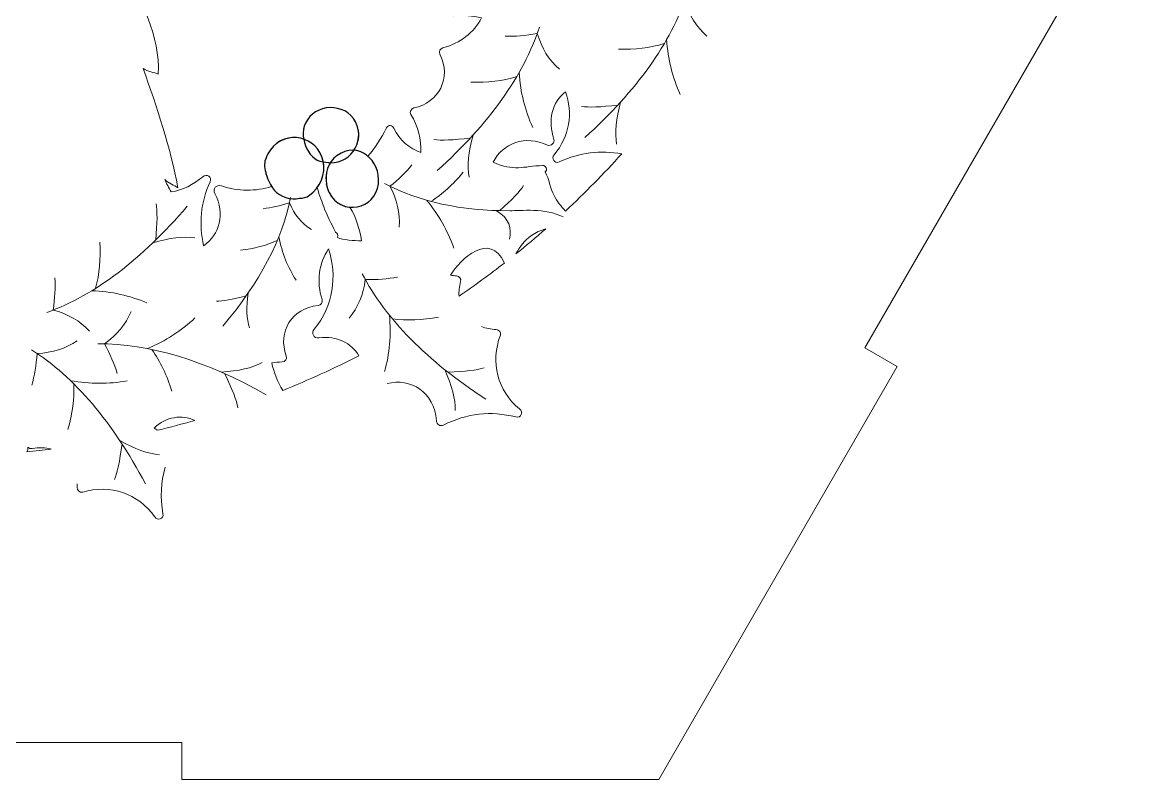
# Model space of a CAD drawing. Header units: millimetres. Extents: x -1983 to 1983, y -412 to 412.
# Drawn here: x 1718.3 to 1809, y 206.1 to 267.2 of the extents above; entities that cross this region are included whole.
import ezdxf

# ---------------------------------------------------------------- set-up
doc = ezdxf.new("R2010")
doc.units = ezdxf.units.MM
doc.header["$MEASUREMENT"] = 0
doc.layers.add('Camada 1', color=7, linetype='Continuous')

msp = doc.modelspace()

# ---------------------------------------------------------------- linework, layer by layer
at = {"layer": 'Camada 1', "color": 250, "lineweight": 9}
for points, knots in [([(1769.6433, 206.0891), (1769.6433, 206.0891), (1788.8883, 239.4223), (1788.8883, 239.4223), (1788.8883, 239.4223), (1788.8883, 239.4223), (1786.2903, 240.9223), (1786.2903, 240.9223), (1786.2903, 240.9223), (1786.2903, 240.9223), (1805.5353, 274.2557), (1805.5353, 274.2557), (1805.5353, 274.2557), (1805.5353, 274.2557), (1808.1333, 272.7557), (1808.1333, 272.7557), (1808.1333, 272.7557), (1808.1333, 272.7557), (1827.3784, 306.089), (1827.3784, 306.089), (1827.3784, 306.089), (1827.3784, 306.089), (1808.1333, 339.4223), (1808.1333, 339.4223), (1808.1333, 339.4223), (1808.1333, 339.4223), (1805.5353, 337.9223), (1805.5353, 337.9223), (1805.5353, 337.9223), (1805.5353, 337.9223), (1786.2903, 371.2556), (1786.2903, 371.2556), (1786.2903, 371.2556), (1786.2903, 371.2556), (1788.8883, 372.7556), (1788.8883, 372.7556), (1788.8883, 372.7556), (1788.8883, 372.7556), (1769.6433, 406.0889), (1769.6433, 406.0889), (1769.6433, 406.0889), (1769.6433, 406.0889), (1731.1534, 406.0889), (1731.1534, 406.0889), (1731.1534, 406.0889), (1731.1534, 406.0889), (1731.1534, 403.0889), (1731.1534, 403.0889), (1731.1534, 403.0889), (1731.1534, 403.0889), (1692.6634, 403.0889), (1692.6634, 403.0889), (1692.6634, 403.0889), (1692.6634, 403.0889), (1692.6634, 406.0889), (1692.6634, 406.0889), (1692.6634, 406.0889), (1692.6634, 406.0889), (1654.1734, 406.0889), (1654.1734, 406.0889), (1654.1734, 406.0889), (1654.1734, 406.0889), (1634.9285, 372.7556), (1634.9285, 372.7556), (1634.9285, 372.7556), (1634.9285, 372.7556), (1637.5265, 371.2556), (1637.5265, 371.2556), (1637.5265, 371.2556), (1637.5265, 371.2556), (1618.2815, 337.9223), (1618.2815, 337.9223), (1618.2815, 337.9223), (1618.2815, 337.9223), (1615.6835, 339.4223), (1615.6835, 339.4223), (1615.6835, 339.4223), (1615.6835, 339.4223), (1596.4384, 306.089), (1596.4384, 306.089), (1596.4384, 306.089), (1596.4384, 306.089), (1615.6835, 272.7557), (1615.6835, 272.7557), (1615.6835, 272.7557), (1615.6835, 272.7557), (1618.2815, 274.2557), (1618.2815, 274.2557), (1618.2815, 274.2557), (1618.2815, 274.2557), (1637.5265, 240.9223), (1637.5265, 240.9223), (1637.5265, 240.9223), (1637.5265, 240.9223), (1634.9285, 239.4223), (1634.9285, 239.4223), (1634.9285, 239.4223), (1634.9285, 239.4223), (1654.1734, 206.0891), (1654.1734, 206.0891), (1654.1734, 206.0891), (1654.1734, 206.0891), (1692.6634, 206.0891), (1692.6634, 206.0891), (1692.6634, 206.0891), (1692.6634, 206.0891), (1692.6634, 209.0891), (1692.6634, 209.0891), (1692.6634, 209.0891), (1692.6634, 209.0891), (1731.1534, 209.0891), (1731.1534, 209.0891), (1731.1534, 209.0891), (1731.1534, 209.0891), (1731.1534, 206.0891), (1731.1534, 206.0891), (1731.1534, 206.0891), (1731.1534, 206.0891), (1769.6433, 206.0891), (1769.6433, 206.0891)], [0, 0, 0, 0, 0.0322581, 0.0322581, 0.0322581, 0.0322581, 0.0645161, 0.0645161, 0.0645161, 0.0645161, 0.0967742, 0.0967742, 0.0967742, 0.0967742, 0.1290323, 0.1290323, 0.1290323, 0.1290323, 0.1612903, 0.1612903, 0.1612903, 0.1612903, 0.1935484, 0.1935484, 0.1935484, 0.1935484, 0.2258065, 0.2258065, 0.2258065, 0.2258065, 0.2580645, 0.2580645, 0.2580645, 0.2580645, 0.2903226, 0.2903226, 0.2903226, 0.2903226, 0.3225806, 0.3225806, 0.3225806, 0.3225806, 0.3548387, 0.3548387, 0.3548387, 0.3548387, 0.3870968, 0.3870968, 0.3870968, 0.3870968, 0.4193548, 0.4193548, 0.4193548, 0.4193548, 0.4516129, 0.4516129, 0.4516129, 0.4516129, 0.483871, 0.483871, 0.483871, 0.483871, 0.516129, 0.516129, 0.516129, 0.516129, 0.5483871, 0.5483871, 0.5483871, 0.5483871, 0.5806452, 0.5806452, 0.5806452, 0.5806452, 0.6129032, 0.6129032, 0.6129032, 0.6129032, 0.6451613, 0.6451613, 0.6451613, 0.6451613, 0.6774194, 0.6774194, 0.6774194, 0.6774194, 0.7096774, 0.7096774, 0.7096774, 0.7096774, 0.7419355, 0.7419355, 0.7419355, 0.7419355, 0.7741935, 0.7741935, 0.7741935, 0.7741935, 0.8064516, 0.8064516, 0.8064516, 0.8064516, 0.8387097, 0.8387097, 0.8387097, 0.8387097, 0.8709677, 0.8709677, 0.8709677, 0.8709677, 0.9032258, 0.9032258, 0.9032258, 0.9032258, 0.9354839, 0.9354839, 0.9354839, 0.9354839, 1, 1, 1, 1]), ([(1769.1601, 268.7453), (1769.9475, 268.7181), (1770.8142, 268.7899), (1771.7603, 268.9606), (1771.7603, 268.9606), (1772.0976, 267.7801), (1772.6922, 266.8194), (1773.5443, 266.0782)], [0, 0, 0, 0, 0.3333333, 0.3333333, 0.3333333, 0.3333333, 1, 1, 1, 1]), ([(1757.2455, 266.0801), (1758.0329, 266.0528), (1758.8995, 266.1247), (1759.8456, 266.2954), (1759.8456, 266.2954), (1760.1829, 265.1149), (1760.7776, 264.1541), (1761.6296, 263.413)], [0, 0, 0, 0, 0.3333333, 0.3333333, 0.3333333, 0.3333333, 1, 1, 1, 1]), ([(1749.717, 255.6848), (1749.241, 255.0991), (1748.6509, 254.5252), (1747.9468, 253.9627), (1747.9468, 253.9627), (1748.5026, 252.9004), (1748.7543, 251.8055), (1748.7018, 250.6777)], [0, 0, 0, 0, 0.3333333, 0.3333333, 0.3333333, 0.3333333, 1, 1, 1, 1]), ([(1747.5061, 254.1874), (1750.2956, 252.7108), (1753.6749, 251.9791), (1757.6431, 251.9924), (1757.6431, 251.9924), (1758.4712, 251.995), (1760.4896, 252.2216), (1761.9376, 251.4925)], [0, 0, 0, 0, 0.3333333, 0.3333333, 0.3333333, 0.3333333, 1, 1, 1, 1]), ([(1737.7191, 252.1586), (1738.3662, 252.224), (1739.0671, 252.3793), (1739.8219, 252.6243), (1739.8219, 252.6243), (1740.2293, 251.6963), (1740.8226, 250.9767), (1741.6021, 250.4654)], [0, 0, 0, 0, 0.3333333, 0.3333333, 0.3333333, 0.3333333, 1, 1, 1, 1]), ([(1720.8936, 246.5801), (1720.9428, 245.7938), (1720.8951, 244.9254), (1720.7509, 243.975), (1720.7509, 243.975), (1721.9403, 243.6707), (1722.9173, 243.1031), (1723.6819, 242.272)], [0, 0, 0, 0, 0.3333333, 0.3333333, 0.3333333, 0.3333333, 1, 1, 1, 1]), ([(1748.5537, 246.6379), (1747.7804, 246.4866), (1746.9133, 246.4207), (1745.9521, 246.4398), (1745.9521, 246.4398), (1745.8055, 245.2209), (1745.37, 244.1783), (1744.6457, 243.3119)], [0, 0, 0, 0, 0.3333333, 0.3333333, 0.3333333, 0.3333333, 1, 1, 1, 1]), ([(1725.9294, 238.8608), (1725.7028, 239.6154), (1725.3569, 240.4133), (1724.8919, 241.2547), (1724.8919, 241.2547), (1725.9019, 241.9527), (1726.6213, 242.8239), (1727.0501, 243.8686)], [0, 0, 0, 0, 0.3333333, 0.3333333, 0.3333333, 0.3333333, 1, 1, 1, 1]), ([(1755.3338, 242.647), (1755.6934, 242.5026), (1756.0946, 242.419), (1756.5261, 242.4083), (1756.5261, 242.4083), (1756.7486, 242.4028), (1756.9449, 242.1623), (1756.8611, 241.9409), (1756.8611, 241.9409), (1756.043, 239.7851), (1756.6128, 237.4619), (1758.4144, 235.9943), (1758.4144, 235.9943), (1758.7192, 235.746), (1758.5377, 235.2409), (1758.1186, 235.3464), (1758.1186, 235.3464), (1756.0616, 235.8635), (1754.1708, 235.6467), (1752.2774, 234.6933), (1752.2774, 234.6933), (1751.995, 234.5512), (1751.7162, 234.7526), (1751.6974, 235.049), (1751.6974, 235.049), (1751.5537, 237.3323), (1749.6163, 238.541), (1747.718, 238.0426)], [0, 0, 0, 0, 0.125, 0.125, 0.125, 0.125, 0.25, 0.25, 0.25, 0.25, 0.375, 0.375, 0.375, 0.375, 0.5, 0.5, 0.5, 0.5, 0.625, 0.625, 0.625, 0.625, 0.75, 0.75, 0.75, 0.75, 1, 1, 1, 1]), ([(1719.0259, 237.9057), (1719.2448, 238.6625), (1719.387, 239.5204), (1719.4528, 240.4796), (1719.4528, 240.4796), (1720.6799, 240.5181), (1721.7568, 240.8599), (1722.6837, 241.505)], [0, 0, 0, 0, 0.3333333, 0.3333333, 0.3333333, 0.3333333, 1, 1, 1, 1]), ([(1729.8039, 231.2976), (1729.4483, 230.1025), (1729.3882, 228.8617), (1729.6196, 227.5317), (1729.6196, 227.5317), (1729.6934, 227.1058), (1729.1767, 226.9624), (1728.9513, 227.2849), (1728.9513, 227.2849), (1727.6213, 229.1898), (1725.3465, 229.9303), (1723.136, 229.2739), (1723.136, 229.2739), (1722.909, 229.2067), (1722.6838, 229.4204), (1722.6947, 229.6426), (1722.6947, 229.6426), (1722.6999, 229.7477), (1722.7006, 229.8515), (1722.6971, 229.9535)], [0, 0, 0, 0, 0.1666667, 0.1666667, 0.1666667, 0.1666667, 0.3333333, 0.3333333, 0.3333333, 0.3333333, 0.5, 0.5, 0.5, 0.5, 0.6666667, 0.6666667, 0.6666667, 0.6666667, 1, 1, 1, 1])]:
    msp.add_open_spline(points, degree=3, knots=knots, dxfattribs=at)
at = {"layer": 'Camada 1', "color": 250, "lineweight": 20}
for points, knots in [([(1766.5086, 317.6482), (1765.5652, 318.156), (1764.9936, 319.2811), (1765.3799, 320.5069), (1765.3799, 320.5069), (1765.459, 320.7581), (1765.579, 320.9763), (1765.7238, 321.168), (1765.7238, 321.168), (1765.8641, 321.4836), (1766.234, 321.7199), (1766.6609, 321.8821), (1766.6609, 321.8821), (1766.7555, 321.9206), (1766.8522, 321.9533), (1766.9506, 321.9796), (1766.9506, 321.9796), (1767.2667, 322.0719), (1767.5903, 322.1272), (1767.8573, 322.1461), (1767.8573, 322.1461), (1767.4361, 323.4239), (1766.6377, 324.5649), (1765.4668, 325.4216), (1765.4668, 325.4216), (1765.118, 325.6765), (1765.232, 326.1556), (1765.6652, 326.2117), (1765.6652, 326.2117), (1767.7205, 326.4769), (1768.7956, 328.1228), (1768.5215, 329.9182), (1768.5215, 329.9182), (1767.4409, 330.3882), (1766.2033, 330.4745), (1764.9769, 330.1354), (1764.9769, 330.1354), (1764.7486, 330.0725), (1764.5275, 330.2907), (1764.5429, 330.5127), (1764.5429, 330.5127), (1764.6846, 332.5856), (1763.0766, 334.1139), (1760.9639, 333.7367), (1760.9639, 333.7367), (1760.7254, 333.6941), (1760.5202, 333.8757), (1760.5269, 334.1159), (1760.5269, 334.1159), (1760.5693, 335.5867), (1760.0512, 336.8432), (1759.0617, 337.7801), (1759.0617, 337.7801), (1758.7223, 337.1401), (1758.4659, 336.4414), (1758.2886, 335.6766), (1758.2886, 335.6766), (1758.191, 335.2556), (1757.6589, 335.3245), (1757.5771, 335.7094), (1757.5771, 335.7094), (1757.2532, 337.2324), (1756.335, 338.4388), (1755.0749, 339.1461), (1755.0749, 339.1461), (1755.4311, 336.9011), (1755.5331, 334.4601), (1755.6249, 333.5936), (1755.6249, 333.5936), (1756.0183, 329.8841), (1754.1836, 325.4728), (1752.2396, 322.5152), (1752.2396, 322.5152), (1750.6154, 320.0464), (1748.7074, 317.7517), (1748.2736, 314.8586), (1748.2736, 314.8586), (1748.0761, 313.5439), (1747.8301, 312.1846), (1749.4752, 312.9023), (1749.4752, 312.9023), (1750.6719, 313.42), (1751.2243, 315.5268), (1751.6734, 316.7101), (1751.6734, 316.7101), (1752.4722, 318.8078), (1752.6107, 321.038), (1754.5969, 322.4387), (1754.5969, 322.4387), (1756.7597, 317.0245), (1752.8954, 310.8997), (1748.8429, 307.6548), (1748.8429, 307.6548), (1745.7501, 305.1787), (1741.0118, 304.1418), (1737.1085, 305.3849), (1737.1085, 305.3849), (1736.3153, 300.0632), (1737.1874, 293.4627), (1730.9051, 290.3211), (1730.9051, 290.3211), (1727.5891, 288.6631), (1725.2985, 292.8176), (1724.3019, 290.4426), (1724.3019, 290.4426), (1723.87, 289.4165), (1724.5732, 286.9197), (1724.7236, 285.8004), (1724.7236, 285.8004), (1724.8825, 284.6133), (1725.2576, 283.5589), (1725.5952, 282.451), (1725.5952, 282.451), (1725.935, 281.3356), (1726.3237, 280.1618), (1726.5669, 279.0387), (1726.5669, 279.0387), (1726.5669, 279.0387), (1726.4593, 279.031), (1726.4593, 279.031), (1726.4593, 279.031), (1726.5193, 278.8387), (1726.5751, 278.6527), (1726.6227, 278.4676), (1726.6227, 278.4676), (1726.3908, 278.5187), (1726.1537, 278.6199), (1725.9178, 278.6674), (1725.9178, 278.6674), (1727.0615, 276.315), (1727.2166, 273.3751), (1727.3889, 270.8551), (1727.3889, 270.8551), (1727.2122, 271.0892), (1726.8767, 271.4659), (1726.6437, 271.7914), (1726.6437, 271.7914), (1727.7407, 268.8699), (1729.4187, 266.152), (1729.2429, 263.0082), (1729.2429, 263.0082), (1728.9182, 263.1715), (1728.3674, 263.2059), (1728.0121, 263.4729), (1728.0121, 263.4729), (1729.1435, 260.3361), (1730.2241, 257.1081), (1730.8276, 253.8328), (1730.8276, 253.8328), (1730.5207, 254.0842), (1730.0964, 254.1696), (1729.7738, 254.5067), (1729.7738, 254.5067), (1729.8884, 254.1855), (1730.1034, 253.8548), (1730.2752, 253.5137), (1730.2752, 253.5137), (1731.1932, 253.6653), (1732.0761, 254.073), (1732.8385, 254.7383), (1732.8385, 254.7383), (1733.1347, 254.9967), (1733.6019, 254.7327), (1733.4272, 254.3374), (1733.4272, 254.3374), (1732.6696, 252.6228), (1732.4992, 250.939), (1732.8979, 249.1713), (1732.8979, 249.1713), (1734.1908, 250.0796), (1734.6866, 251.7283), (1733.8079, 253.3756), (1733.8079, 253.3756), (1733.6026, 253.7612), (1733.9269, 254.1318), (1734.3368, 253.9954), (1734.3368, 253.9954), (1735.7136, 253.538), (1737.1063, 253.5486), (1738.3914, 253.9462), (1738.3914, 253.9462), (1738.2521, 254.1749), (1738.1096, 254.4705), (1738.0016, 254.7815), (1738.0016, 254.7815), (1737.9659, 254.877), (1737.9365, 254.9746), (1737.913, 255.074), (1737.913, 255.074), (1737.7978, 255.5159), (1737.776, 255.9544), (1737.952, 256.2514), (1737.952, 256.2514), (1738.0242, 256.4805), (1738.1323, 256.7049), (1738.2912, 256.9151), (1738.2912, 256.9151), (1738.9881, 257.8372), (1740.0677, 258.0808), (1740.9768, 257.7755)], [0, 0, 0, 0, 0.0196078, 0.0196078, 0.0196078, 0.0196078, 0.0392157, 0.0392157, 0.0392157, 0.0392157, 0.0588235, 0.0588235, 0.0588235, 0.0588235, 0.0784314, 0.0784314, 0.0784314, 0.0784314, 0.0980392, 0.0980392, 0.0980392, 0.0980392, 0.1176471, 0.1176471, 0.1176471, 0.1176471, 0.1372549, 0.1372549, 0.1372549, 0.1372549, 0.1568627, 0.1568627, 0.1568627, 0.1568627, 0.1764706, 0.1764706, 0.1764706, 0.1764706, 0.1960784, 0.1960784, 0.1960784, 0.1960784, 0.2156863, 0.2156863, 0.2156863, 0.2156863, 0.2352941, 0.2352941, 0.2352941, 0.2352941, 0.254902, 0.254902, 0.254902, 0.254902, 0.2745098, 0.2745098, 0.2745098, 0.2745098, 0.2941176, 0.2941176, 0.2941176, 0.2941176, 0.3137255, 0.3137255, 0.3137255, 0.3137255, 0.3333333, 0.3333333, 0.3333333, 0.3333333, 0.3529412, 0.3529412, 0.3529412, 0.3529412, 0.372549, 0.372549, 0.372549, 0.372549, 0.3921569, 0.3921569, 0.3921569, 0.3921569, 0.4117647, 0.4117647, 0.4117647, 0.4117647, 0.4313725, 0.4313725, 0.4313725, 0.4313725, 0.4509804, 0.4509804, 0.4509804, 0.4509804, 0.4705882, 0.4705882, 0.4705882, 0.4705882, 0.4901961, 0.4901961, 0.4901961, 0.4901961, 0.5098039, 0.5098039, 0.5098039, 0.5098039, 0.5294118, 0.5294118, 0.5294118, 0.5294118, 0.5490196, 0.5490196, 0.5490196, 0.5490196, 0.5686275, 0.5686275, 0.5686275, 0.5686275, 0.5882353, 0.5882353, 0.5882353, 0.5882353, 0.6078431, 0.6078431, 0.6078431, 0.6078431, 0.627451, 0.627451, 0.627451, 0.627451, 0.6470588, 0.6470588, 0.6470588, 0.6470588, 0.6666667, 0.6666667, 0.6666667, 0.6666667, 0.6862745, 0.6862745, 0.6862745, 0.6862745, 0.7058824, 0.7058824, 0.7058824, 0.7058824, 0.7254902, 0.7254902, 0.7254902, 0.7254902, 0.745098, 0.745098, 0.745098, 0.745098, 0.7647059, 0.7647059, 0.7647059, 0.7647059, 0.7843137, 0.7843137, 0.7843137, 0.7843137, 0.8039216, 0.8039216, 0.8039216, 0.8039216, 0.8235294, 0.8235294, 0.8235294, 0.8235294, 0.8431373, 0.8431373, 0.8431373, 0.8431373, 0.8627451, 0.8627451, 0.8627451, 0.8627451, 0.8823529, 0.8823529, 0.8823529, 0.8823529, 0.9019608, 0.9019608, 0.9019608, 0.9019608, 0.9215686, 0.9215686, 0.9215686, 0.9215686, 0.9411765, 0.9411765, 0.9411765, 0.9411765, 0.9607843, 0.9607843, 0.9607843, 0.9607843, 1, 1, 1, 1]), ([(1745.0511, 256.8723), (1745.4614, 256.8377), (1745.8431, 256.6637), (1746.1598, 256.3944), (1746.1598, 256.3944), (1746.7529, 257.0541), (1747.2456, 257.8255), (1747.6594, 258.6822), (1747.6594, 258.6822), (1747.7936, 258.9603), (1748.1485, 258.8945), (1748.2663, 258.6486), (1748.2663, 258.6486), (1748.7147, 257.712), (1749.5471, 256.9868), (1750.4433, 256.6829), (1750.4433, 256.6829), (1750.4988, 257.7312), (1750.2278, 258.7999), (1749.6342, 259.7664), (1749.6342, 259.7664), (1749.5106, 259.9682), (1749.659, 260.2411), (1749.8764, 260.2879), (1749.8764, 260.2879), (1751.9075, 260.7264), (1752.93, 262.695), (1751.9819, 264.6203), (1751.9819, 264.6203), (1751.8749, 264.8375), (1751.9925, 265.0852), (1752.2253, 265.1454), (1752.2253, 265.1454), (1753.65, 265.5123), (1754.7137, 266.3586), (1755.3396, 267.569), (1755.3396, 267.569), (1754.6305, 267.7177), (1753.8882, 267.7704), (1753.1041, 267.7286), (1753.1041, 267.7286), (1752.6726, 267.7057), (1752.5913, 268.2361), (1752.9386, 268.4214), (1752.9386, 268.4214), (1754.9882, 269.5158), (1755.9936, 271.6863), (1755.6041, 273.9594), (1755.6041, 273.9594), (1755.5644, 274.1926), (1755.8035, 274.3909), (1756.023, 274.3534), (1756.023, 274.3534), (1758.0712, 274.0052), (1759.7527, 275.4524), (1759.5885, 277.5922), (1759.5885, 277.5922), (1759.57, 277.8338), (1759.7712, 278.0198), (1760.0094, 277.9892), (1760.0094, 277.9892), (1761.7886, 277.7584), (1763.3343, 278.3889), (1764.4401, 279.7386), (1764.4401, 279.7386), (1762.54, 280.1836), (1760.76, 279.9919), (1758.9632, 279.1389), (1758.9632, 279.1389), (1758.5726, 278.9536), (1758.2959, 279.4133), (1758.5463, 279.7164), (1758.5463, 279.7164), (1760.0257, 281.5084), (1760.1299, 283.898), (1758.9055, 285.8521), (1758.9055, 285.8521), (1758.7799, 286.0528), (1758.9257, 286.3271), (1759.1428, 286.376), (1759.1428, 286.376), (1761.1698, 286.8329), (1762.1742, 288.8108), (1761.2084, 290.7274), (1761.2084, 290.7274), (1761.0996, 290.9436), (1761.215, 291.1923), (1761.4469, 291.2546), (1761.4469, 291.2546), (1763.1026, 291.6974), (1764.2621, 292.7852), (1764.8067, 294.3363), (1764.8067, 294.3363), (1763.7851, 294.1727), (1762.803, 293.804), (1761.8363, 293.223), (1761.8363, 293.223), (1761.4659, 293.0002), (1761.1456, 293.4308), (1761.3649, 293.7572), (1761.3649, 293.7572), (1762.6621, 295.6849), (1762.5323, 298.0734), (1761.1228, 299.8983), (1761.1228, 299.8983), (1760.9781, 300.0859), (1761.0963, 300.373), (1761.3075, 300.443), (1761.3075, 300.443), (1763.2801, 301.0958), (1764.0866, 303.1624), (1762.9381, 304.9757), (1762.9381, 304.9757), (1762.8085, 305.1801), (1762.899, 305.439), (1763.1238, 305.5235), (1763.1238, 305.5235), (1764.9, 306.1906), (1765.9936, 307.5848), (1766.2688, 309.4453), (1766.2688, 309.4453), (1766.2618, 309.5052), (1766.2794, 309.5667), (1766.3221, 309.6072), (1766.3221, 309.6072), (1766.4098, 309.7571), (1766.593, 309.7854), (1766.748, 309.7253), (1766.748, 309.7253), (1767.4851, 309.8864), (1768.2288, 310.005), (1768.9511, 310.2354), (1768.9511, 310.2354), (1769.3784, 310.3716), (1770.8654, 310.7952), (1771.4452, 311.2888), (1771.4452, 311.2888), (1770.9054, 311.4364), (1770.3196, 311.4726), (1769.7495, 311.3738), (1769.7495, 311.3738), (1769.4808, 311.3271), (1769.2215, 311.5782), (1769.3705, 311.8489), (1769.3705, 311.8489), (1769.8285, 312.6825), (1770.1715, 313.5313), (1770.3654, 314.3969), (1770.3654, 314.3969), (1770.0171, 314.485), (1769.6987, 314.6538), (1769.447, 314.9008)], [0, 0, 0, 0, 0.025641, 0.025641, 0.025641, 0.025641, 0.0512821, 0.0512821, 0.0512821, 0.0512821, 0.0769231, 0.0769231, 0.0769231, 0.0769231, 0.1025641, 0.1025641, 0.1025641, 0.1025641, 0.1282051, 0.1282051, 0.1282051, 0.1282051, 0.1538462, 0.1538462, 0.1538462, 0.1538462, 0.1794872, 0.1794872, 0.1794872, 0.1794872, 0.2051282, 0.2051282, 0.2051282, 0.2051282, 0.2307692, 0.2307692, 0.2307692, 0.2307692, 0.2564103, 0.2564103, 0.2564103, 0.2564103, 0.2820513, 0.2820513, 0.2820513, 0.2820513, 0.3076923, 0.3076923, 0.3076923, 0.3076923, 0.3333333, 0.3333333, 0.3333333, 0.3333333, 0.3589744, 0.3589744, 0.3589744, 0.3589744, 0.3846154, 0.3846154, 0.3846154, 0.3846154, 0.4102564, 0.4102564, 0.4102564, 0.4102564, 0.4358974, 0.4358974, 0.4358974, 0.4358974, 0.4615385, 0.4615385, 0.4615385, 0.4615385, 0.4871795, 0.4871795, 0.4871795, 0.4871795, 0.5128205, 0.5128205, 0.5128205, 0.5128205, 0.5384615, 0.5384615, 0.5384615, 0.5384615, 0.5641026, 0.5641026, 0.5641026, 0.5641026, 0.5897436, 0.5897436, 0.5897436, 0.5897436, 0.6153846, 0.6153846, 0.6153846, 0.6153846, 0.6410256, 0.6410256, 0.6410256, 0.6410256, 0.6666667, 0.6666667, 0.6666667, 0.6666667, 0.6923077, 0.6923077, 0.6923077, 0.6923077, 0.7179487, 0.7179487, 0.7179487, 0.7179487, 0.7435897, 0.7435897, 0.7435897, 0.7435897, 0.7692308, 0.7692308, 0.7692308, 0.7692308, 0.7948718, 0.7948718, 0.7948718, 0.7948718, 0.8205128, 0.8205128, 0.8205128, 0.8205128, 0.8461538, 0.8461538, 0.8461538, 0.8461538, 0.8717949, 0.8717949, 0.8717949, 0.8717949, 0.8974359, 0.8974359, 0.8974359, 0.8974359, 0.9230769, 0.9230769, 0.9230769, 0.9230769, 0.9487179, 0.9487179, 0.9487179, 0.9487179, 1, 1, 1, 1]), ([(1766.6577, 256.5748), (1764.9252, 256.9094), (1763.2809, 256.7001), (1761.6169, 255.9288), (1761.6169, 255.9288), (1761.2247, 255.747), (1760.9521, 256.209), (1761.2054, 256.5104), (1761.2054, 256.5104), (1762.4445, 257.9831), (1762.7438, 259.8747), (1762.1242, 261.5976), (1762.1242, 261.5976), (1761.0434, 260.7528), (1760.6538, 259.2622), (1761.1917, 257.7625), (1761.1917, 257.7625), (1761.2896, 257.4893), (1760.937, 257.1703), (1760.6752, 257.2927), (1760.6752, 257.2927), (1758.8816, 258.1293), (1757.0125, 257.4383), (1756.2819, 255.9148), (1756.2819, 255.9148), (1757.9404, 255.1537), (1758.7155, 255.5703), (1760.2698, 255.6466), (1760.2698, 255.6466), (1760.55, 255.6605), (1760.6984, 255.2957), (1760.4801, 255.1199), (1760.4801, 255.1199), (1760.806, 254.5424), (1760.8726, 253.8202), (1761.1944, 253.2204), (1761.1944, 253.2204), (1761.4452, 252.7526), (1761.7537, 252.3351), (1762.1158, 251.9684), (1762.1158, 251.9684), (1763.6958, 253.4369), (1765.2114, 254.974), (1766.6577, 256.5748)], [0, 0, 0, 0, 0.0833333, 0.0833333, 0.0833333, 0.0833333, 0.1666667, 0.1666667, 0.1666667, 0.1666667, 0.25, 0.25, 0.25, 0.25, 0.3333333, 0.3333333, 0.3333333, 0.3333333, 0.4166667, 0.4166667, 0.4166667, 0.4166667, 0.5, 0.5, 0.5, 0.5, 0.5833333, 0.5833333, 0.5833333, 0.5833333, 0.6666667, 0.6666667, 0.6666667, 0.6666667, 0.75, 0.75, 0.75, 0.75, 0.8333333, 0.8333333, 0.8333333, 0.8333333, 1, 1, 1, 1]), ([(1740.9768, 257.7755), (1740.9054, 258.211), (1740.943, 258.6608), (1741.1189, 259.05), (1741.1189, 259.05), (1741.8523, 260.6726), (1744.3536, 260.7562), (1745.1685, 259.1658), (1745.1685, 259.1658), (1745.5762, 258.3696), (1745.4717, 257.5128), (1745.051, 256.8723)], [0, 0, 0, 0, 0.25, 0.25, 0.25, 0.25, 0.5, 0.5, 0.5, 0.5, 1, 1, 1, 1]), ([(1742.5784, 255.9216), (1742.7159, 255.22), (1742.4981, 254.4544), (1742.0686, 253.8607), (1742.0686, 253.8607), (1742.2437, 253.2243), (1742.5023, 252.5762), (1742.5982, 252.3159), (1742.5982, 252.3159), (1742.8601, 251.6043), (1743.2235, 250.9449), (1743.5492, 250.2644), (1743.5492, 250.2644), (1743.6921, 250.1789), (1743.7822, 250.0169), (1743.7178, 249.8555), (1743.7178, 249.8555), (1743.7178, 249.8555), (1743.7112, 249.8237), (1743.7112, 249.8237), (1743.7112, 249.8237), (1744.1903, 249.6312), (1745.0221, 249.5793), (1745.6511, 249.5642), (1745.6511, 249.5642), (1745.4823, 250.547), (1745.2139, 251.4681), (1744.7201, 252.2747), (1744.7201, 252.2747), (1744.0531, 252.3355), (1743.4054, 252.715), (1743.0321, 253.4626), (1743.0321, 253.4626), (1742.9375, 253.6522), (1742.8766, 253.8474), (1742.843, 254.0436), (1742.843, 254.0436), (1742.8069, 254.0927), (1742.795, 254.1622), (1742.8141, 254.2206), (1742.8141, 254.2206), (1742.7204, 254.7805), (1742.815, 255.3765), (1743.1303, 255.87)], [0, 0, 0, 0, 0.0833333, 0.0833333, 0.0833333, 0.0833333, 0.1666667, 0.1666667, 0.1666667, 0.1666667, 0.25, 0.25, 0.25, 0.25, 0.3333333, 0.3333333, 0.3333333, 0.3333333, 0.4166667, 0.4166667, 0.4166667, 0.4166667, 0.5, 0.5, 0.5, 0.5, 0.5833333, 0.5833333, 0.5833333, 0.5833333, 0.6666667, 0.6666667, 0.6666667, 0.6666667, 0.75, 0.75, 0.75, 0.75, 0.8333333, 0.8333333, 0.8333333, 0.8333333, 1, 1, 1, 1]), ([(1743.1303, 255.87), (1743.0135, 255.8743), (1742.8941, 255.888), (1742.7729, 255.9115), (1742.7729, 255.9115), (1742.7069, 255.9103), (1742.6419, 255.9138), (1742.5784, 255.9216)], [0, 0, 0, 0, 0.3333333, 0.3333333, 0.3333333, 0.3333333, 1, 1, 1, 1]), ([(1759.3681, 249.9834), (1758.8181, 249.5958), (1758.422, 249.0834), (1758.1181, 248.5097), (1758.1181, 248.5097), (1758.9371, 249.1689), (1759.7419, 249.8451), (1760.5316, 250.5378), (1760.5316, 250.5378), (1760.1169, 250.4208), (1759.7198, 250.2309), (1759.3681, 249.9834)], [0, 0, 0, 0, 0.25, 0.25, 0.25, 0.25, 0.5, 0.5, 0.5, 0.5, 1, 1, 1, 1]), ([(1757.1854, 247.7715), (1756.0146, 250.4017), (1753.5985, 248.0396), (1752.842, 246.7913), (1752.842, 246.7913), (1752.9954, 246.7684), (1753.1518, 246.7517), (1753.3115, 246.7414), (1753.3115, 246.7414), (1753.5512, 246.7261), (1753.713, 246.5045), (1753.6483, 246.2713), (1753.6483, 246.2713), (1753.5358, 245.8645), (1753.4986, 245.4703), (1753.5271, 245.0989), (1753.5271, 245.0989), (1754.7746, 245.953), (1755.9946, 246.8444), (1757.1854, 247.7715)], [0, 0, 0, 0, 0.1666667, 0.1666667, 0.1666667, 0.1666667, 0.3333333, 0.3333333, 0.3333333, 0.3333333, 0.5, 0.5, 0.5, 0.5, 0.6666667, 0.6666667, 0.6666667, 0.6666667, 1, 1, 1, 1]), ([(1745.4429, 240.2911), (1744.8286, 241.3014), (1743.6779, 241.9106), (1742.2249, 241.7308), (1742.2249, 241.7308), (1741.7915, 241.6771), (1741.5618, 242.1128), (1741.8361, 242.4466), (1741.8361, 242.4466), (1743.3732, 244.3185), (1743.7083, 246.6994), (1742.9877, 248.9174), (1742.9877, 248.9174), (1742.1989, 247.7092), (1742.001, 246.2965), (1742.4608, 244.8232), (1742.4608, 244.8232), (1742.5323, 244.594), (1742.3836, 244.3635), (1742.1426, 244.34), (1742.1426, 244.34), (1740.0065, 244.1322), (1738.8713, 242.2262), (1739.5682, 240.2687), (1739.5682, 240.2687), (1739.6429, 240.0589), (1739.4889, 239.7892), (1739.2521, 239.7882), (1739.2521, 239.7882), (1738.9617, 239.7871), (1738.6767, 239.7643), (1738.3988, 239.7212), (1738.3988, 239.7212), (1738.5818, 238.9265), (1738.8759, 238.1872), (1739.2867, 237.4932), (1739.2867, 237.4932), (1741.3882, 238.3337), (1743.4421, 239.268), (1745.4429, 240.2911)], [0, 0, 0, 0, 0.0909091, 0.0909091, 0.0909091, 0.0909091, 0.1818182, 0.1818182, 0.1818182, 0.1818182, 0.2727273, 0.2727273, 0.2727273, 0.2727273, 0.3636364, 0.3636364, 0.3636364, 0.3636364, 0.4545455, 0.4545455, 0.4545455, 0.4545455, 0.5454545, 0.5454545, 0.5454545, 0.5454545, 0.6363636, 0.6363636, 0.6363636, 0.6363636, 0.7272727, 0.7272727, 0.7272727, 0.7272727, 0.8181818, 0.8181818, 0.8181818, 0.8181818, 1, 1, 1, 1]), ([(1732.1885, 235.0682), (1731.145, 235.5527), (1729.8901, 235.3833), (1728.901, 234.4541), (1728.901, 234.4541), (1728.9949, 234.3926), (1729.0932, 234.3352), (1729.196, 234.2824), (1729.196, 234.2824), (1730.2017, 234.5238), (1731.1994, 234.786), (1732.1885, 235.0682)], [0, 0, 0, 0, 0.25, 0.25, 0.25, 0.25, 0.5, 0.5, 0.5, 0.5, 1, 1, 1, 1]), ([(1720.6031, 232.7525), (1720.1356, 232.885), (1719.6118, 232.9086), (1719.0553, 232.7981), (1719.0553, 232.7981), (1718.9208, 232.7714), (1718.7953, 232.817), (1718.7122, 232.9053), (1718.7122, 232.9053), (1718.7369, 232.7853), (1718.703, 232.6468), (1718.6279, 232.5474), (1718.6279, 232.5474), (1719.2889, 232.6071), (1719.9473, 232.6755), (1720.6031, 232.7525)], [0, 0, 0, 0, 0.2, 0.2, 0.2, 0.2, 0.4, 0.4, 0.4, 0.4, 0.6, 0.6, 0.6, 0.6, 1, 1, 1, 1])]:
    msp.add_open_spline(points, degree=3, knots=knots, dxfattribs=at)
at = {"layer": 'Camada 1', "color": 250, "lineweight": 9}
for points in [[(1771.9374, 269.4677), (1770.6302, 265.5417), (1767.8778, 261.6847), (1763.6799, 257.8971)], [(1760.0227, 266.8025), (1758.7155, 262.8764), (1755.9631, 259.0195), (1751.7652, 255.2319)], [(1770.0986, 265.4801), (1768.9639, 265.1386), (1767.731, 264.9919), (1766.3998, 265.0399)], [(1770.2852, 265.8013), (1770.3949, 264.2159), (1770.7635, 262.7395), (1771.391, 261.3718)], [(1758.1839, 262.8149), (1757.0492, 262.4734), (1755.8164, 262.3266), (1754.4852, 262.3747)], [(1758.3705, 263.1361), (1758.4802, 261.5507), (1758.8488, 260.0743), (1759.4763, 258.7066)], [(1766.3485, 260.5231), (1764.9643, 260.3556), (1763.9864, 260.3183), (1763.4146, 260.4113)], [(1766.572, 260.7671), (1766.1972, 259.4191), (1766.0895, 258.2884), (1766.2488, 257.375)], [(1754.4338, 257.8579), (1753.0496, 257.6904), (1752.0717, 257.6531), (1751.5, 257.746)], [(1754.6573, 258.1019), (1754.2826, 256.7539), (1754.1748, 255.6232), (1754.3341, 254.7098)], [(1751.2511, 252.7425), (1752.1845, 253.3221), (1753.0529, 254.1075), (1753.8564, 255.099)], [(1756.8247, 252.0002), (1757.8013, 252.8803), (1758.4388, 253.5582), (1758.7367, 254.0341)], [(1720.2489, 243.7838), (1724.137, 245.1999), (1727.9157, 248.0588), (1731.5848, 252.3606)], [(1729.0343, 249.6199), (1729.1631, 251.0082), (1729.1731, 251.9868), (1729.0643, 252.5557)], [(1739.9102, 253.0588), (1739.2784, 249.702), (1737.4567, 246.2408), (1734.4451, 242.6753)], [(1750.9253, 252.8312), (1751.8871, 251.6516), (1752.6157, 250.3613), (1753.1113, 248.9602)], [(1756.5259, 252.0088), (1757.6371, 251.3427), (1757.7601, 250.5601), (1757.5949, 249.6952)], [(1728.7965, 249.3897), (1730.1336, 249.8018), (1731.2609, 249.941), (1732.1783, 249.8072)], [(1738.8504, 249.5924), (1737.9603, 249.1867), (1736.9683, 248.9294), (1735.8741, 248.8204)], [(1738.9672, 249.876), (1739.2336, 248.5914), (1739.6995, 247.4249), (1740.3651, 246.3762)], [(1724.1837, 245.733), (1724.4934, 246.8768), (1724.6058, 248.1133), (1724.5206, 249.4426)], [(1745.6972, 246.9127), (1747.608, 243.2423), (1750.9349, 239.8684), (1755.6782, 236.7913)], [(1723.8678, 245.5376), (1725.4557, 245.4721), (1726.9418, 245.1448), (1728.3264, 244.5557)], [(1736.3352, 245.1203), (1735.2218, 244.8292), (1734.426, 244.6897), (1733.9481, 244.7021)], [(1736.4909, 245.3448), (1736.3345, 244.2005), (1736.3723, 243.2637), (1736.6044, 242.5344)], [(1728.3573, 240.8703), (1729.8239, 241.4825), (1731.1041, 242.305), (1732.1984, 243.3379)], [(1747.9077, 243.5532), (1748.0497, 241.9703), (1747.9189, 240.4543), (1747.5152, 239.0047)], [(1748.1426, 243.2654), (1749.317, 243.1074), (1750.5576, 243.1572), (1751.8645, 243.4149)], [(1719.0043, 240.7752), (1722.4918, 238.5481), (1725.559, 234.9365), (1728.2057, 229.9402)], [(1724.3547, 241.2598), (1728.4927, 241.2804), (1733.0285, 239.9098), (1737.962, 237.1479)], [(1728.7214, 240.7966), (1729.4087, 239.8312), (1729.9429, 238.7105), (1730.3242, 237.4342)], [(1734.3163, 238.9672), (1735.7133, 239.0444), (1736.8188, 239.3048), (1737.6329, 239.7486)], [(1734.6191, 238.8337), (1735.2215, 237.5763), (1735.5703, 236.6619), (1735.6656, 236.0906)], [(1752.3692, 239.1685), (1752.9522, 237.8966), (1753.2371, 236.7971), (1753.224, 235.87)], [(1752.6285, 238.9628), (1754.0217, 239.0161), (1754.9933, 239.1337), (1755.5432, 239.3157)], [(1722.4216, 238.0176), (1722.4753, 236.8338), (1722.3163, 235.6025), (1721.9444, 234.3234)], [(1722.1557, 238.277), (1723.7198, 237.9959), (1725.2415, 237.9925), (1726.7211, 238.2667)], [(1726.1296, 233.446), (1727.3452, 232.7531), (1728.4153, 232.3723), (1729.3399, 232.3036)], [(1726.3116, 233.1696), (1726.1357, 231.7865), (1725.9329, 230.8291), (1725.703, 230.2975)]]:
    msp.add_open_spline(points, degree=3, dxfattribs=at)
at = {"layer": 'Camada 1', "color": 114}
for points, knots in [([(1742.7728, 255.9111), (1741.4321, 255.8869), (1740.5485, 257.7873), (1741.1189, 259.0494), (1741.1189, 259.0494), (1741.8522, 260.672), (1744.3536, 260.7557), (1745.1685, 259.1653), (1745.1685, 259.1653), (1746.0251, 257.493), (1744.6212, 255.5527), (1742.7728, 255.9111)], [0, 0, 0, 0, 0.25, 0.25, 0.25, 0.25, 0.5, 0.5, 0.5, 0.5, 1, 1, 1, 1]), ([(1742.5637, 255.9902), (1742.7943, 254.992), (1742.2864, 253.8465), (1741.462, 253.2473), (1741.462, 253.2473), (1741.1978, 253.0553), (1740.9218, 252.9876), (1740.6471, 253.0027), (1740.6471, 253.0027), (1739.9731, 252.7948), (1739.0403, 253.1624), (1738.6142, 253.6361), (1738.6142, 253.6361), (1738.4213, 253.8506), (1738.1696, 254.2976), (1738.0017, 254.7815), (1738.0017, 254.7815), (1737.9661, 254.877), (1737.9366, 254.9746), (1737.9131, 255.074), (1737.9131, 255.074), (1737.7978, 255.516), (1737.776, 255.9543), (1737.9519, 256.2516), (1737.9519, 256.2516), (1738.0242, 256.4806), (1738.1323, 256.7049), (1738.2911, 256.9151), (1738.2911, 256.9151), (1739.5593, 258.5928), (1742.0939, 258.0247), (1742.5637, 255.9902)], [0, 0, 0, 0, 0.1111111, 0.1111111, 0.1111111, 0.1111111, 0.2222222, 0.2222222, 0.2222222, 0.2222222, 0.3333333, 0.3333333, 0.3333333, 0.3333333, 0.4444444, 0.4444444, 0.4444444, 0.4444444, 0.5555556, 0.5555556, 0.5555556, 0.5555556, 0.6666667, 0.6666667, 0.6666667, 0.6666667, 0.7777778, 0.7777778, 0.7777778, 0.7777778, 1, 1, 1, 1]), ([(1747.0185, 254.1766), (1746.7839, 252.0547), (1743.9951, 251.5344), (1743.0321, 253.4626), (1743.0321, 253.4626), (1742.922, 253.6832), (1742.8574, 253.9117), (1742.8288, 254.1405), (1742.8288, 254.1405), (1742.663, 254.967), (1742.9093, 255.8874), (1743.6748, 256.448), (1743.6748, 256.448), (1745.3703, 257.6894), (1747.2239, 256.0355), (1747.0185, 254.1766)], [0, 0, 0, 0, 0.2, 0.2, 0.2, 0.2, 0.4, 0.4, 0.4, 0.4, 0.6, 0.6, 0.6, 0.6, 1, 1, 1, 1])]:
    msp.add_open_spline(points, degree=3, knots=knots, dxfattribs=at)

doc.saveas('drawing.dxf')
